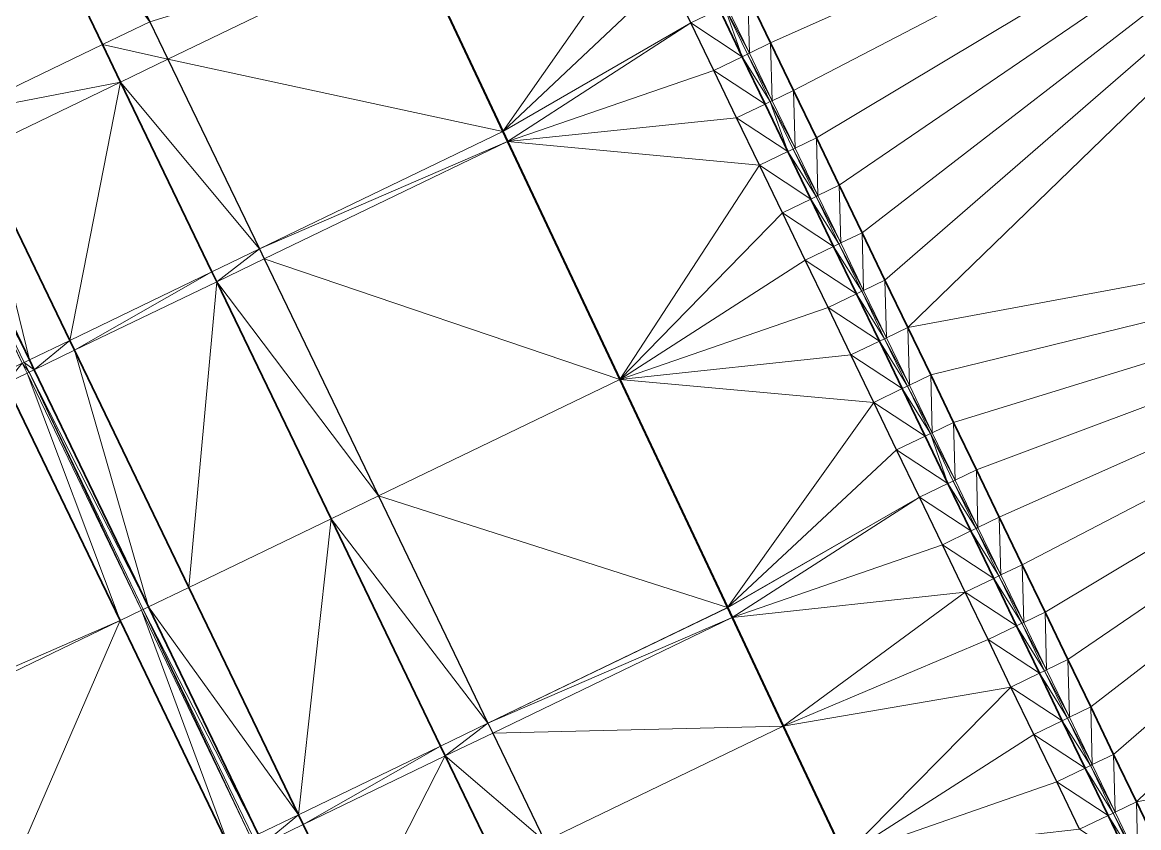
# Model space of a CAD drawing. Header units: metres. Extents: x 246428 to 246884, y 7418966 to 7419490.
# Drawn here: x 246556.07 to 246577.28, y 7419328.41 to 7419343.71 of the extents above; entities that cross this region are included whole.
import ezdxf

# ---------------------------------------------------------------- set-up
doc = ezdxf.new("R2010")
doc.units = ezdxf.units.M
doc.linetypes.add('blank name', pattern=[0])
doc.linetypes.add('HIDDEN', pattern=[9.525, 6.35, -3.175])
doc.layers.add('_12D_UNMAPPED', color=7, linetype='Continuous')
for name, color, linetype, lineweight in [('BATTER', 250, 'HIDDEN', 25), ('DRAINAGE_SWALE', 7, 'CHANNEL_DASHDOT_X4', 40), ('MISC_PATHS', 7, 'Continuous', 35)]:
    doc.layers.add(name, color=color, linetype=linetype, lineweight=lineweight)
for name, color, linetype, lineweight, true_color in [('KERB_BACK', 7, 'Continuous', 35, 0x5fd2ff), ('KERB_LINE', 7, 'Continuous', 18, 0xb9b9b9), ('KERB_LIP', 7, 'Continuous', 35, 0x5fd2ff), ('KERB_TOP', 7, 'Continuous', 18, 0xb9b9b9)]:
    doc.layers.add(name, color=color, linetype=linetype, lineweight=lineweight, true_color=true_color)
doc.styles.get("Standard").update_dxf_attribs({"font": 'romans.shx', "width": 0.65})
doc.linetypes.add('CHANNEL_DASHDOT_X4', pattern='A,6,-1,1,-1,0.004,[">",Standard,S=4,R=0,X=0,Y=-1.7144],0.004,1,-1,6,-1,1,-1', length=20.008)

msp = doc.modelspace()

# ---------------------------------------------------------------- linework, layer by layer
at = {"layer": '_12D_UNMAPPED', "color": 3, "linetype": 'blank name', "lineweight": 0}
for points in [[(246570.287, 7419343.317, 31.878), (246569.853, 7419344.218, 31.864), (246585.415, 7419350.05, 32.631)], [(246570.287, 7419343.317, 31.878), (246585.415, 7419350.05, 32.631), (246570.722, 7419342.417, 31.893)], [(246585.415, 7419350.05, 32.631), (246571.156, 7419341.516, 31.908), (246570.722, 7419342.417, 31.893)], [(246585.415, 7419350.05, 32.631), (246571.59, 7419340.615, 31.923), (246571.156, 7419341.516, 31.908)], [(246585.415, 7419350.05, 32.631), (246572.025, 7419339.714, 31.938), (246571.59, 7419340.615, 31.923)], [(246585.415, 7419350.05, 32.631), (246572.459, 7419338.814, 31.952), (246572.025, 7419339.714, 31.938)], [(246585.415, 7419350.05, 32.631), (246572.894, 7419337.913, 31.967), (246572.459, 7419338.814, 31.952)], [(246585.415, 7419350.05, 32.631), (246589.758, 7419341.042, 32.779), (246572.894, 7419337.913, 31.967)], [(246554.888, 7419341.984, 31.939), (246555.418, 7419347.791, 31.829), (246557.59, 7419343.288, 31.879)], [(246557.59, 7419343.288, 31.879), (246555.418, 7419347.791, 31.829), (246558.49, 7419343.722, 31.869)], [(246567.903, 7419345.498, 31.953), (246565.198, 7419341.637, 31.275), (246563.492, 7419345.255, 31.231)], [(246568.338, 7419344.597, 31.968), (246565.198, 7419341.637, 31.275), (246567.903, 7419345.498, 31.953)], [(246558.834, 7419343.009, 31.877), (246558.49, 7419343.722, 31.869), (246563.492, 7419345.255, 31.231)], [(246558.834, 7419343.009, 31.877), (246558.834, 7419343.009, 31.877), (246563.492, 7419345.255, 31.231)], [(246565.198, 7419341.637, 31.275), (246558.834, 7419343.009, 31.877), (246563.492, 7419345.255, 31.231)], [(246558.834, 7419343.009, 31.877), (246563.492, 7419345.255, 31.231), (246563.492, 7419345.255, 31.231)], [(246568.772, 7419343.697, 31.983), (246565.198, 7419341.637, 31.275), (246568.338, 7419344.597, 31.968)], [(246569.313, 7419343.957, 31.989), (246568.772, 7419343.697, 31.983), (246568.338, 7419344.597, 31.968)], [(246569.853, 7419344.218, 31.864), (246569.882, 7419343.122, 31.853), (246569.448, 7419344.023, 31.839)], [(246569.853, 7419344.218, 31.864), (246570.287, 7419343.317, 31.878), (246569.882, 7419343.122, 31.853)], [(246569.313, 7419343.957, 31.989), (246569.747, 7419343.057, 32.003), (246568.772, 7419343.697, 31.983)], [(246569.412, 7419344.005, 31.989), (246569.747, 7419343.057, 32.003), (246569.313, 7419343.957, 31.989)], [(246569.448, 7419344.023, 31.839), (246569.882, 7419343.122, 31.853), (246569.412, 7419344.005, 31.989)], [(246569.882, 7419343.122, 31.853), (246569.846, 7419343.104, 32.003), (246569.412, 7419344.005, 31.989)], [(246569.412, 7419344.005, 31.989), (246569.846, 7419343.104, 32.003), (246569.747, 7419343.057, 32.003)], [(246557.59, 7419343.288, 31.879), (246558.49, 7419343.722, 31.869), (246558.834, 7419343.009, 31.877)], [(246565.287, 7419341.449, 31.278), (246565.198, 7419341.637, 31.275), (246568.772, 7419343.697, 31.983)], [(246565.198, 7419341.637, 31.275), (246565.198, 7419341.637, 31.275), (246568.772, 7419343.697, 31.983)], [(246569.206, 7419342.796, 31.997), (246565.287, 7419341.449, 31.278), (246568.772, 7419343.697, 31.983)], [(246569.747, 7419343.057, 32.003), (246569.206, 7419342.796, 31.997), (246568.772, 7419343.697, 31.983)], [(246554.888, 7419341.984, 31.939), (246557.59, 7419343.288, 31.879), (246557.934, 7419342.574, 31.887)], [(246557.934, 7419342.574, 31.887), (246557.59, 7419343.288, 31.879), (246558.834, 7419343.009, 31.877)], [(246570.287, 7419343.317, 31.878), (246570.316, 7419342.221, 31.868), (246569.882, 7419343.122, 31.853)], [(246570.287, 7419343.317, 31.878), (246570.722, 7419342.417, 31.893), (246570.316, 7419342.221, 31.868)], [(246569.747, 7419343.057, 32.003), (246570.181, 7419342.156, 32.018), (246569.206, 7419342.796, 31.997)], [(246569.846, 7419343.104, 32.003), (246570.28, 7419342.204, 32.018), (246569.747, 7419343.057, 32.003)], [(246570.28, 7419342.204, 32.018), (246570.181, 7419342.156, 32.018), (246569.747, 7419343.057, 32.003)], [(246569.882, 7419343.122, 31.853), (246570.316, 7419342.221, 31.868), (246569.846, 7419343.104, 32.003)], [(246570.316, 7419342.221, 31.868), (246570.28, 7419342.204, 32.018), (246569.846, 7419343.104, 32.003)], [(246557.934, 7419342.574, 31.887), (246557.934, 7419342.574, 31.887), (246558.834, 7419343.009, 31.877)], [(246560.572, 7419339.406, 31.917), (246557.934, 7419342.574, 31.887), (246558.834, 7419343.009, 31.877)], [(246557.934, 7419342.574, 31.887), (246558.834, 7419343.009, 31.877), (246558.834, 7419343.009, 31.877)], [(246565.198, 7419341.637, 31.275), (246560.572, 7419339.406, 31.917), (246558.834, 7419343.009, 31.877)], [(246569.641, 7419341.895, 32.012), (246565.287, 7419341.449, 31.278), (246569.206, 7419342.796, 31.997)], [(246570.181, 7419342.156, 32.018), (246569.641, 7419341.895, 32.012), (246569.206, 7419342.796, 31.997)], [(246555.231, 7419341.271, 31.947), (246554.888, 7419341.984, 31.939), (246557.934, 7419342.574, 31.887)], [(246555.231, 7419341.271, 31.947), (246557.934, 7419342.574, 31.887), (246557.934, 7419342.574, 31.887)], [(246555.231, 7419341.271, 31.947), (246555.231, 7419341.271, 31.947), (246557.934, 7419342.574, 31.887)], [(246556.969, 7419337.669, 31.987), (246555.231, 7419341.271, 31.947), (246557.934, 7419342.574, 31.887)], [(246559.671, 7419338.972, 31.927), (246556.969, 7419337.669, 31.987), (246557.934, 7419342.574, 31.887)], [(246560.572, 7419339.406, 31.917), (246559.671, 7419338.972, 31.927), (246557.934, 7419342.574, 31.887)], [(246570.722, 7419342.417, 31.893), (246570.751, 7419341.32, 31.883), (246570.316, 7419342.221, 31.868)], [(246570.722, 7419342.417, 31.893), (246571.156, 7419341.516, 31.908), (246570.751, 7419341.32, 31.883)], [(246570.181, 7419342.156, 32.018), (246570.28, 7419342.204, 32.018), (246570.616, 7419341.255, 32.033)], [(246570.316, 7419342.221, 31.868), (246570.751, 7419341.32, 31.883), (246570.28, 7419342.204, 32.018)], [(246570.751, 7419341.32, 31.883), (246570.715, 7419341.303, 32.033), (246570.28, 7419342.204, 32.018)], [(246570.28, 7419342.204, 32.018), (246570.715, 7419341.303, 32.033), (246570.616, 7419341.255, 32.033)], [(246569.641, 7419341.895, 32.012), (246570.181, 7419342.156, 32.018), (246570.616, 7419341.255, 32.033)], [(246569.641, 7419341.895, 32.012), (246570.075, 7419340.995, 32.027), (246565.287, 7419341.449, 31.278)], [(246570.075, 7419340.995, 32.027), (246569.641, 7419341.895, 32.012), (246570.616, 7419341.255, 32.033)], [(246560.572, 7419339.406, 31.917), (246565.198, 7419341.637, 31.275), (246565.287, 7419341.449, 31.278)], [(246560.572, 7419339.406, 31.917), (246560.572, 7419339.406, 31.917), (246565.198, 7419341.637, 31.275)], [(246560.572, 7419339.406, 31.917), (246565.198, 7419341.637, 31.275), (246565.198, 7419341.637, 31.275)], [(246560.662, 7419339.218, 31.919), (246560.572, 7419339.406, 31.917), (246565.287, 7419341.449, 31.278)], [(246560.662, 7419339.218, 31.919), (246565.287, 7419341.449, 31.278), (246567.42, 7419336.926, 31.333)], [(246565.287, 7419341.449, 31.278), (246570.075, 7419340.995, 32.027), (246567.42, 7419336.926, 31.333)], [(246571.156, 7419341.516, 31.908), (246571.185, 7419340.42, 31.898), (246570.751, 7419341.32, 31.883)], [(246571.156, 7419341.516, 31.908), (246571.59, 7419340.615, 31.923), (246571.185, 7419340.42, 31.898)], [(246554.466, 7419340.902, 31.939), (246555.231, 7419341.271, 31.947), (246556.203, 7419337.299, 31.979)], [(246556.203, 7419337.299, 31.979), (246555.231, 7419341.271, 31.947), (246556.969, 7419337.669, 31.987)], [(246571.05, 7419340.354, 32.048), (246570.075, 7419340.995, 32.027), (246570.616, 7419341.255, 32.033)], [(246570.715, 7419341.303, 32.033), (246571.149, 7419340.402, 32.048), (246570.616, 7419341.255, 32.033)], [(246571.149, 7419340.402, 32.048), (246571.05, 7419340.354, 32.048), (246570.616, 7419341.255, 32.033)], [(246570.751, 7419341.32, 31.883), (246571.185, 7419340.42, 31.898), (246570.715, 7419341.303, 32.033)], [(246571.185, 7419340.42, 31.898), (246571.149, 7419340.402, 32.048), (246570.715, 7419341.303, 32.033)], [(246567.42, 7419336.926, 31.333), (246570.075, 7419340.995, 32.027), (246570.51, 7419340.094, 32.042)], [(246570.075, 7419340.995, 32.027), (246571.05, 7419340.354, 32.048), (246570.51, 7419340.094, 32.042)], [(246589.758, 7419341.042, 32.779), (246573.328, 7419337.012, 31.982), (246572.894, 7419337.913, 31.967)], [(246589.758, 7419341.042, 32.779), (246573.762, 7419336.111, 31.997), (246573.328, 7419337.012, 31.982)], [(246589.758, 7419341.042, 32.779), (246574.197, 7419335.211, 32.012), (246573.762, 7419336.111, 31.997)], [(246589.758, 7419341.042, 32.779), (246574.631, 7419334.31, 32.026), (246574.197, 7419335.211, 32.012)], [(246589.758, 7419341.042, 32.779), (246575.065, 7419333.409, 32.041), (246574.631, 7419334.31, 32.026)], [(246589.758, 7419341.042, 32.779), (246575.5, 7419332.508, 32.056), (246575.065, 7419333.409, 32.041)], [(246589.758, 7419341.042, 32.779), (246575.934, 7419331.608, 32.071), (246575.5, 7419332.508, 32.056)], [(246589.758, 7419341.042, 32.779), (246576.369, 7419330.707, 32.085), (246575.934, 7419331.608, 32.071)], [(246589.758, 7419341.042, 32.779), (246576.803, 7419329.806, 32.1), (246576.369, 7419330.707, 32.085)], [(246589.758, 7419341.042, 32.779), (246577.237, 7419328.906, 32.115), (246576.803, 7419329.806, 32.1)], [(246577.237, 7419328.906, 32.115), (246589.758, 7419341.042, 32.779), (246594.102, 7419332.035, 32.926)], [(246554.367, 7419340.854, 31.939), (246554.466, 7419340.902, 31.939), (246556.203, 7419337.299, 31.979)], [(246556.068, 7419337.234, 31.829), (246554.367, 7419340.854, 31.939), (246556.104, 7419337.252, 31.979)], [(246556.104, 7419337.252, 31.979), (246554.367, 7419340.854, 31.939), (246556.203, 7419337.299, 31.979)], [(246571.59, 7419340.615, 31.923), (246571.62, 7419339.519, 31.913), (246571.185, 7419340.42, 31.898)], [(246571.59, 7419340.615, 31.923), (246572.025, 7419339.714, 31.938), (246571.62, 7419339.519, 31.913)], [(246571.05, 7419340.354, 32.048), (246571.484, 7419339.454, 32.063), (246570.51, 7419340.094, 32.042)], [(246571.149, 7419340.402, 32.048), (246571.583, 7419339.501, 32.063), (246571.05, 7419340.354, 32.048)], [(246571.583, 7419339.501, 32.063), (246571.484, 7419339.454, 32.063), (246571.05, 7419340.354, 32.048)], [(246571.185, 7419340.42, 31.898), (246571.62, 7419339.519, 31.913), (246571.149, 7419340.402, 32.048)], [(246571.62, 7419339.519, 31.913), (246571.583, 7419339.501, 32.063), (246571.149, 7419340.402, 32.048)], [(246570.944, 7419339.193, 32.057), (246567.42, 7419336.926, 31.333), (246570.51, 7419340.094, 32.042)], [(246571.484, 7419339.454, 32.063), (246570.944, 7419339.193, 32.057), (246570.51, 7419340.094, 32.042)], [(246572.025, 7419339.714, 31.938), (246572.054, 7419338.618, 31.927), (246571.62, 7419339.519, 31.913)], [(246572.025, 7419339.714, 31.938), (246572.459, 7419338.814, 31.952), (246572.054, 7419338.618, 31.927)], [(246571.484, 7419339.454, 32.063), (246571.919, 7419338.553, 32.077), (246570.944, 7419339.193, 32.057)], [(246571.583, 7419339.501, 32.063), (246572.018, 7419338.601, 32.077), (246571.484, 7419339.454, 32.063)], [(246572.018, 7419338.601, 32.077), (246571.919, 7419338.553, 32.077), (246571.484, 7419339.454, 32.063)], [(246571.62, 7419339.519, 31.913), (246572.054, 7419338.618, 31.927), (246571.583, 7419339.501, 32.063)], [(246572.054, 7419338.618, 31.927), (246572.018, 7419338.601, 32.077), (246571.583, 7419339.501, 32.063)], [(246559.762, 7419338.784, 31.929), (246559.671, 7419338.972, 31.927), (246560.572, 7419339.406, 31.917)], [(246559.671, 7419338.972, 31.927), (246560.572, 7419339.406, 31.917), (246560.572, 7419339.406, 31.917)], [(246559.671, 7419338.972, 31.927), (246559.671, 7419338.972, 31.927), (246560.572, 7419339.406, 31.917)], [(246559.762, 7419338.784, 31.929), (246560.572, 7419339.406, 31.917), (246560.662, 7419339.218, 31.919)], [(246559.762, 7419338.784, 31.929), (246560.662, 7419339.218, 31.919), (246562.834, 7419334.715, 31.969)], [(246562.834, 7419334.715, 31.969), (246560.662, 7419339.218, 31.919), (246567.42, 7419336.926, 31.333)], [(246571.378, 7419338.292, 32.071), (246567.42, 7419336.926, 31.333), (246570.944, 7419339.193, 32.057)], [(246571.919, 7419338.553, 32.077), (246571.378, 7419338.292, 32.071), (246570.944, 7419339.193, 32.057)], [(246556.969, 7419337.668, 31.987), (246559.671, 7419338.972, 31.927), (246559.671, 7419338.972, 31.927)], [(246557.059, 7419337.481, 31.989), (246556.969, 7419337.668, 31.987), (246559.671, 7419338.972, 31.927)], [(246556.969, 7419337.668, 31.987), (246556.969, 7419337.669, 31.987), (246559.671, 7419338.972, 31.927)], [(246557.059, 7419337.481, 31.989), (246559.671, 7419338.972, 31.927), (246559.762, 7419338.784, 31.929)], [(246572.459, 7419338.814, 31.952), (246572.488, 7419337.717, 31.942), (246572.054, 7419338.618, 31.927)], [(246572.459, 7419338.814, 31.952), (246572.894, 7419337.913, 31.967), (246572.488, 7419337.717, 31.942)], [(246559.231, 7419332.977, 32.039), (246557.059, 7419337.481, 31.989), (246559.762, 7419338.784, 31.929)], [(246559.231, 7419332.977, 32.039), (246559.762, 7419338.784, 31.929), (246561.934, 7419334.28, 31.979)], [(246561.934, 7419334.28, 31.979), (246559.762, 7419338.784, 31.929), (246562.834, 7419334.715, 31.969)], [(246572.018, 7419338.601, 32.077), (246572.452, 7419337.7, 32.092), (246571.919, 7419338.553, 32.077)], [(246572.054, 7419338.618, 31.927), (246572.488, 7419337.717, 31.942), (246572.018, 7419338.601, 32.077)], [(246572.488, 7419337.717, 31.942), (246572.452, 7419337.7, 32.092), (246572.018, 7419338.601, 32.077)], [(246571.919, 7419338.553, 32.077), (246572.353, 7419337.652, 32.092), (246571.378, 7419338.292, 32.071)], [(246572.452, 7419337.7, 32.092), (246572.353, 7419337.652, 32.092), (246571.919, 7419338.553, 32.077)], [(246571.813, 7419337.392, 32.086), (246567.42, 7419336.926, 31.333), (246571.378, 7419338.292, 32.071)], [(246572.353, 7419337.652, 32.092), (246571.813, 7419337.392, 32.086), (246571.378, 7419338.292, 32.071)], [(246572.894, 7419337.913, 31.967), (246572.923, 7419336.817, 31.957), (246572.488, 7419337.717, 31.942)], [(246572.894, 7419337.913, 31.967), (246573.328, 7419337.012, 31.982), (246572.923, 7419336.817, 31.957)], [(246556.203, 7419337.299, 31.979), (246556.969, 7419337.669, 31.987), (246556.969, 7419337.668, 31.987)], [(246556.203, 7419337.299, 31.979), (246556.203, 7419337.299, 31.979), (246556.969, 7419337.669, 31.987)], [(246556.294, 7419337.112, 31.981), (246556.203, 7419337.299, 31.979), (246556.969, 7419337.668, 31.987)], [(246556.294, 7419337.112, 31.981), (246556.969, 7419337.668, 31.987), (246557.059, 7419337.481, 31.989)], [(246572.353, 7419337.652, 32.092), (246572.788, 7419336.752, 32.107), (246571.813, 7419337.392, 32.086)], [(246572.452, 7419337.7, 32.092), (246572.887, 7419336.799, 32.107), (246572.353, 7419337.652, 32.092)], [(246572.887, 7419336.799, 32.107), (246572.788, 7419336.752, 32.107), (246572.353, 7419337.652, 32.092)], [(246572.488, 7419337.717, 31.942), (246572.923, 7419336.817, 31.957), (246572.452, 7419337.7, 32.092)], [(246572.923, 7419336.817, 31.957), (246572.887, 7419336.799, 32.107), (246572.452, 7419337.7, 32.092)], [(246558.466, 7419332.608, 32.031), (246556.294, 7419337.112, 31.981), (246557.059, 7419337.481, 31.989)], [(246558.466, 7419332.608, 32.031), (246557.059, 7419337.481, 31.989), (246559.231, 7419332.977, 32.039)], [(246572.247, 7419336.491, 32.101), (246567.42, 7419336.926, 31.333), (246571.813, 7419337.392, 32.086)], [(246572.788, 7419336.752, 32.107), (246572.247, 7419336.491, 32.101), (246571.813, 7419337.392, 32.086)], [(246555.663, 7419337.039, 31.854), (246556.068, 7419337.234, 31.829), (246556.068, 7419337.234, 31.829)], [(246555.753, 7419336.851, 31.856), (246555.663, 7419337.039, 31.854), (246556.068, 7419337.234, 31.829)], [(246555.753, 7419336.851, 31.856), (246556.068, 7419337.234, 31.829), (246556.159, 7419337.046, 31.831)], [(246556.068, 7419337.234, 31.829), (246556.068, 7419337.234, 31.829), (246556.104, 7419337.252, 31.979)], [(246556.068, 7419337.234, 31.829), (246556.104, 7419337.252, 31.979), (246556.104, 7419337.251, 31.979)], [(246556.068, 7419337.234, 31.829), (246556.104, 7419337.251, 31.979), (246556.195, 7419337.064, 31.981)], [(246556.159, 7419337.046, 31.831), (246556.068, 7419337.234, 31.829), (246556.195, 7419337.064, 31.981)], [(246556.104, 7419337.251, 31.979), (246556.104, 7419337.252, 31.979), (246556.203, 7419337.299, 31.979)], [(246556.104, 7419337.251, 31.979), (246556.203, 7419337.299, 31.979), (246556.294, 7419337.112, 31.981)], [(246556.104, 7419337.251, 31.979), (246556.203, 7419337.299, 31.979), (246556.203, 7419337.299, 31.979)], [(246556.195, 7419337.064, 31.981), (246556.104, 7419337.251, 31.979), (246556.294, 7419337.112, 31.981)], [(246556.195, 7419337.064, 31.981), (246556.294, 7419337.112, 31.981), (246558.466, 7419332.608, 32.031)], [(246557.925, 7419332.347, 31.906), (246555.753, 7419336.851, 31.856), (246556.159, 7419337.046, 31.831)], [(246558.331, 7419332.543, 31.881), (246556.159, 7419337.046, 31.831), (246556.195, 7419337.064, 31.981)], [(246557.925, 7419332.347, 31.906), (246556.159, 7419337.046, 31.831), (246558.331, 7419332.543, 31.881)], [(246558.331, 7419332.543, 31.881), (246556.195, 7419337.064, 31.981), (246558.367, 7419332.56, 32.031)], [(246558.367, 7419332.56, 32.031), (246556.195, 7419337.064, 31.981), (246558.466, 7419332.608, 32.031)], [(246562.834, 7419334.715, 31.969), (246567.42, 7419336.926, 31.333), (246569.465, 7419332.593, 31.386)], [(246569.465, 7419332.593, 31.386), (246567.42, 7419336.926, 31.333), (246572.247, 7419336.491, 32.101)], [(246573.328, 7419337.012, 31.982), (246573.357, 7419335.916, 31.972), (246572.923, 7419336.817, 31.957)], [(246573.328, 7419337.012, 31.982), (246573.762, 7419336.111, 31.997), (246573.357, 7419335.916, 31.972)], [(246552.836, 7419330.124, 32.07), (246555.753, 7419336.851, 31.856), (246557.925, 7419332.347, 31.906)], [(246572.788, 7419336.752, 32.107), (246573.222, 7419335.851, 32.122), (246572.247, 7419336.491, 32.101)], [(246572.887, 7419336.799, 32.107), (246573.321, 7419335.899, 32.122), (246572.788, 7419336.752, 32.107)], [(246573.321, 7419335.899, 32.122), (246573.222, 7419335.851, 32.122), (246572.788, 7419336.752, 32.107)], [(246572.923, 7419336.817, 31.957), (246573.357, 7419335.916, 31.972), (246572.887, 7419336.799, 32.107)], [(246573.357, 7419335.916, 31.972), (246573.321, 7419335.899, 32.122), (246572.887, 7419336.799, 32.107)], [(246572.681, 7419335.59, 32.116), (246569.465, 7419332.593, 31.386), (246572.247, 7419336.491, 32.101)], [(246573.222, 7419335.851, 32.122), (246572.681, 7419335.59, 32.116), (246572.247, 7419336.491, 32.101)], [(246573.762, 7419336.111, 31.997), (246573.791, 7419335.015, 31.987), (246573.357, 7419335.916, 31.972)], [(246573.762, 7419336.111, 31.997), (246574.197, 7419335.211, 32.012), (246573.791, 7419335.015, 31.987)], [(246573.222, 7419335.851, 32.122), (246573.656, 7419334.95, 32.137), (246572.681, 7419335.59, 32.116)], [(246573.321, 7419335.899, 32.122), (246573.656, 7419334.95, 32.137), (246573.222, 7419335.851, 32.122)], [(246573.357, 7419335.916, 31.972), (246573.791, 7419335.015, 31.987), (246573.321, 7419335.899, 32.122)], [(246573.791, 7419335.015, 31.987), (246573.755, 7419334.998, 32.137), (246573.321, 7419335.899, 32.122)], [(246573.321, 7419335.899, 32.122), (246573.755, 7419334.998, 32.137), (246573.656, 7419334.95, 32.137)], [(246573.116, 7419334.689, 32.131), (246569.465, 7419332.593, 31.386), (246572.681, 7419335.59, 32.116)], [(246573.656, 7419334.95, 32.137), (246573.116, 7419334.689, 32.131), (246572.681, 7419335.59, 32.116)], [(246574.197, 7419335.211, 32.012), (246574.226, 7419334.114, 32.001), (246573.791, 7419335.015, 31.987)], [(246574.197, 7419335.211, 32.012), (246574.631, 7419334.31, 32.026), (246574.226, 7419334.114, 32.001)], [(246573.755, 7419334.998, 32.137), (246574.19, 7419334.097, 32.151), (246573.656, 7419334.95, 32.137)], [(246573.791, 7419335.015, 31.987), (246574.226, 7419334.114, 32.001), (246573.755, 7419334.998, 32.137)], [(246574.226, 7419334.114, 32.001), (246574.19, 7419334.097, 32.151), (246573.755, 7419334.998, 32.137)], [(246573.656, 7419334.95, 32.137), (246574.091, 7419334.049, 32.151), (246573.116, 7419334.689, 32.131)], [(246574.19, 7419334.097, 32.151), (246574.091, 7419334.049, 32.151), (246573.656, 7419334.95, 32.137)], [(246561.934, 7419334.28, 31.979), (246562.834, 7419334.715, 31.969), (246564.916, 7419330.399, 32.017)], [(246564.916, 7419330.399, 32.017), (246562.834, 7419334.715, 31.969), (246569.465, 7419332.593, 31.386)], [(246569.554, 7419332.404, 31.388), (246569.465, 7419332.592, 31.386), (246573.116, 7419334.689, 32.131)], [(246569.465, 7419332.592, 31.386), (246569.465, 7419332.593, 31.386), (246573.116, 7419334.689, 32.131)], [(246573.55, 7419333.789, 32.145), (246569.554, 7419332.404, 31.388), (246573.116, 7419334.689, 32.131)], [(246574.091, 7419334.049, 32.151), (246573.55, 7419333.789, 32.145), (246573.116, 7419334.689, 32.131)], [(246561.313, 7419328.661, 32.087), (246559.231, 7419332.977, 32.039), (246561.934, 7419334.28, 31.979)], [(246561.313, 7419328.661, 32.087), (246561.934, 7419334.28, 31.979), (246564.015, 7419329.964, 32.027)], [(246564.015, 7419329.964, 32.027), (246561.934, 7419334.28, 31.979), (246564.916, 7419330.399, 32.017)], [(246574.631, 7419334.31, 32.026), (246574.66, 7419333.214, 32.016), (246574.226, 7419334.114, 32.001)], [(246574.631, 7419334.31, 32.026), (246575.065, 7419333.409, 32.041), (246574.66, 7419333.214, 32.016)], [(246574.091, 7419334.049, 32.151), (246574.525, 7419333.149, 32.166), (246573.55, 7419333.789, 32.145)], [(246574.19, 7419334.097, 32.151), (246574.624, 7419333.196, 32.166), (246574.091, 7419334.049, 32.151)], [(246574.624, 7419333.196, 32.166), (246574.525, 7419333.149, 32.166), (246574.091, 7419334.049, 32.151)], [(246574.226, 7419334.114, 32.001), (246574.66, 7419333.214, 32.016), (246574.19, 7419334.097, 32.151)], [(246574.66, 7419333.214, 32.016), (246574.624, 7419333.196, 32.166), (246574.19, 7419334.097, 32.151)], [(246573.985, 7419332.888, 32.16), (246569.554, 7419332.404, 31.388), (246573.55, 7419333.789, 32.145)], [(246574.525, 7419333.149, 32.166), (246573.985, 7419332.888, 32.16), (246573.55, 7419333.789, 32.145)], [(246575.065, 7419333.409, 32.041), (246575.095, 7419332.313, 32.031), (246574.66, 7419333.214, 32.016)], [(246575.065, 7419333.409, 32.041), (246575.5, 7419332.508, 32.056), (246575.095, 7419332.313, 32.031)], [(246574.525, 7419333.149, 32.166), (246574.959, 7419332.248, 32.181), (246573.985, 7419332.888, 32.16)], [(246574.624, 7419333.196, 32.166), (246575.058, 7419332.296, 32.181), (246574.525, 7419333.149, 32.166)], [(246575.058, 7419332.296, 32.181), (246574.959, 7419332.248, 32.181), (246574.525, 7419333.149, 32.166)], [(246574.66, 7419333.214, 32.016), (246575.095, 7419332.313, 32.031), (246574.624, 7419333.196, 32.166)], [(246575.095, 7419332.313, 32.031), (246575.058, 7419332.296, 32.181), (246574.624, 7419333.196, 32.166)], [(246558.466, 7419332.608, 32.031), (246559.231, 7419332.977, 32.039), (246561.313, 7419328.661, 32.087)], [(246569.554, 7419332.404, 31.388), (246573.985, 7419332.888, 32.16), (246570.526, 7419330.343, 31.414)], [(246573.985, 7419332.888, 32.16), (246574.419, 7419331.987, 32.175), (246570.526, 7419330.343, 31.414)], [(246574.959, 7419332.248, 32.181), (246574.419, 7419331.987, 32.175), (246573.985, 7419332.888, 32.16)], [(246560.007, 7419328.031, 31.954), (246557.925, 7419332.347, 31.906), (246558.331, 7419332.543, 31.881)], [(246560.412, 7419328.227, 31.929), (246558.331, 7419332.543, 31.881), (246558.367, 7419332.56, 32.031)], [(246560.007, 7419328.031, 31.954), (246558.331, 7419332.543, 31.881), (246560.412, 7419328.227, 31.929)], [(246558.367, 7419332.56, 32.031), (246558.466, 7419332.608, 32.031), (246560.547, 7419328.292, 32.079)], [(246560.412, 7419328.227, 31.929), (246558.367, 7419332.56, 32.031), (246560.448, 7419328.244, 32.079)], [(246560.448, 7419328.244, 32.079), (246558.367, 7419332.56, 32.031), (246560.547, 7419328.292, 32.079)], [(246560.547, 7419328.292, 32.079), (246558.466, 7419332.608, 32.031), (246561.313, 7419328.661, 32.087)], [(246564.916, 7419330.399, 32.017), (246569.465, 7419332.593, 31.386), (246569.465, 7419332.592, 31.386)], [(246564.916, 7419330.399, 32.017), (246569.465, 7419332.592, 31.386), (246569.554, 7419332.404, 31.388)], [(246564.916, 7419330.399, 32.017), (246564.916, 7419330.399, 32.017), (246569.465, 7419332.592, 31.386)], [(246575.5, 7419332.508, 32.056), (246575.529, 7419331.412, 32.046), (246575.095, 7419332.313, 32.031)], [(246575.5, 7419332.508, 32.056), (246575.934, 7419331.608, 32.071), (246575.529, 7419331.412, 32.046)], [(246552.926, 7419329.937, 32.072), (246552.836, 7419330.124, 32.07), (246557.925, 7419332.347, 31.906)], [(246555.008, 7419325.621, 32.12), (246552.926, 7419329.937, 32.072), (246557.925, 7419332.347, 31.906)], [(246555.008, 7419325.621, 32.12), (246557.925, 7419332.347, 31.906), (246560.007, 7419328.031, 31.954)], [(246565.006, 7419330.211, 32.019), (246564.916, 7419330.399, 32.017), (246569.554, 7419332.404, 31.388)], [(246565.006, 7419330.211, 32.019), (246569.554, 7419332.404, 31.388), (246570.526, 7419330.343, 31.414)], [(246574.959, 7419332.248, 32.181), (246575.394, 7419331.347, 32.196), (246574.419, 7419331.987, 32.175)], [(246575.058, 7419332.296, 32.181), (246575.493, 7419331.395, 32.196), (246574.959, 7419332.248, 32.181)], [(246575.493, 7419331.395, 32.196), (246575.394, 7419331.347, 32.196), (246574.959, 7419332.248, 32.181)], [(246575.095, 7419332.313, 32.031), (246575.529, 7419331.412, 32.046), (246575.058, 7419332.296, 32.181)], [(246575.529, 7419331.412, 32.046), (246575.493, 7419331.395, 32.196), (246575.058, 7419332.296, 32.181)], [(246577.672, 7419328.005, 32.13), (246577.237, 7419328.906, 32.115), (246594.102, 7419332.035, 32.926)], [(246574.419, 7419331.987, 32.175), (246574.853, 7419331.086, 32.19), (246570.526, 7419330.343, 31.414)], [(246570.526, 7419330.343, 31.414), (246574.419, 7419331.987, 32.175), (246570.526, 7419330.343, 31.414)], [(246575.394, 7419331.347, 32.196), (246574.853, 7419331.086, 32.19), (246574.419, 7419331.987, 32.175)], [(246575.934, 7419331.608, 32.071), (246575.963, 7419330.512, 32.06), (246575.529, 7419331.412, 32.046)], [(246575.934, 7419331.608, 32.071), (246576.369, 7419330.707, 32.085), (246575.963, 7419330.512, 32.06)], [(246575.493, 7419331.395, 32.196), (246575.927, 7419330.494, 32.21), (246575.394, 7419331.347, 32.196)], [(246575.529, 7419331.412, 32.046), (246575.963, 7419330.512, 32.06), (246575.493, 7419331.395, 32.196)], [(246575.963, 7419330.512, 32.06), (246575.927, 7419330.494, 32.21), (246575.493, 7419331.395, 32.196)], [(246575.394, 7419331.347, 32.196), (246575.828, 7419330.446, 32.21), (246574.853, 7419331.086, 32.19)], [(246575.927, 7419330.494, 32.21), (246575.828, 7419330.446, 32.21), (246575.394, 7419331.347, 32.196)], [(246570.526, 7419330.343, 31.414), (246574.853, 7419331.086, 32.19), (246571.687, 7419327.882, 31.444)], [(246574.853, 7419331.086, 32.19), (246575.288, 7419330.186, 32.204), (246571.687, 7419327.882, 31.444)], [(246575.828, 7419330.446, 32.21), (246575.288, 7419330.186, 32.204), (246574.853, 7419331.086, 32.19)], [(246576.369, 7419330.707, 32.085), (246576.398, 7419329.611, 32.075), (246575.963, 7419330.512, 32.06)], [(246576.369, 7419330.707, 32.085), (246576.803, 7419329.806, 32.1), (246576.398, 7419329.611, 32.075)], [(246564.015, 7419329.964, 32.027), (246564.916, 7419330.399, 32.017), (246564.916, 7419330.399, 32.017)], [(246564.015, 7419329.964, 32.027), (246564.015, 7419329.964, 32.027), (246564.916, 7419330.399, 32.017)], [(246564.105, 7419329.777, 32.029), (246564.015, 7419329.964, 32.027), (246564.916, 7419330.399, 32.017)], [(246564.105, 7419329.777, 32.029), (246564.916, 7419330.399, 32.017), (246565.006, 7419330.211, 32.019)], [(246565.996, 7419328.159, 32.042), (246565.006, 7419330.211, 32.019), (246570.526, 7419330.343, 31.414)], [(246565.996, 7419328.159, 32.042), (246565.996, 7419328.159, 32.042), (246570.526, 7419330.343, 31.414)], [(246565.996, 7419328.159, 32.042), (246570.526, 7419330.343, 31.414), (246571.687, 7419327.882, 31.444)], [(246565.996, 7419328.159, 32.042), (246570.526, 7419330.343, 31.414), (246570.526, 7419330.343, 31.414)], [(246575.828, 7419330.446, 32.21), (246576.263, 7419329.546, 32.225), (246575.288, 7419330.186, 32.204)], [(246575.927, 7419330.494, 32.21), (246576.362, 7419329.593, 32.225), (246575.828, 7419330.446, 32.21)], [(246576.362, 7419329.593, 32.225), (246576.263, 7419329.546, 32.225), (246575.828, 7419330.446, 32.21)], [(246575.963, 7419330.512, 32.06), (246576.398, 7419329.611, 32.075), (246575.927, 7419330.494, 32.21)], [(246576.398, 7419329.611, 32.075), (246576.362, 7419329.593, 32.225), (246575.927, 7419330.494, 32.21)], [(246564.105, 7419329.777, 32.029), (246565.006, 7419330.211, 32.019), (246565.996, 7419328.159, 32.042)], [(246575.288, 7419330.186, 32.204), (246575.722, 7419329.285, 32.219), (246571.687, 7419327.882, 31.444)], [(246576.263, 7419329.546, 32.225), (246575.722, 7419329.285, 32.219), (246575.288, 7419330.186, 32.204)], [(246561.403, 7419328.474, 32.089), (246561.313, 7419328.661, 32.087), (246564.015, 7419329.964, 32.027)], [(246561.313, 7419328.661, 32.087), (246564.015, 7419329.964, 32.027), (246564.015, 7419329.964, 32.027)], [(246561.313, 7419328.661, 32.087), (246561.313, 7419328.661, 32.087), (246564.015, 7419329.964, 32.027)], [(246561.403, 7419328.474, 32.089), (246564.015, 7419329.964, 32.027), (246564.105, 7419329.777, 32.029)], [(246562.393, 7419326.421, 32.112), (246561.403, 7419328.474, 32.089), (246564.105, 7419329.777, 32.029)], [(246562.393, 7419326.421, 32.112), (246564.105, 7419329.777, 32.029), (246565.095, 7419327.724, 32.052)], [(246565.095, 7419327.724, 32.052), (246564.105, 7419329.777, 32.029), (246565.996, 7419328.159, 32.042)], [(246576.803, 7419329.806, 32.1), (246576.832, 7419328.71, 32.09), (246576.398, 7419329.611, 32.075)], [(246576.803, 7419329.806, 32.1), (246577.237, 7419328.906, 32.115), (246576.832, 7419328.71, 32.09)], [(246576.263, 7419329.546, 32.225), (246576.697, 7419328.645, 32.24), (246575.722, 7419329.285, 32.219)], [(246576.362, 7419329.593, 32.225), (246576.796, 7419328.693, 32.24), (246576.263, 7419329.546, 32.225)], [(246576.796, 7419328.693, 32.24), (246576.697, 7419328.645, 32.24), (246576.263, 7419329.546, 32.225)], [(246576.398, 7419329.611, 32.075), (246576.832, 7419328.71, 32.09), (246576.362, 7419329.593, 32.225)], [(246576.832, 7419328.71, 32.09), (246576.796, 7419328.693, 32.24), (246576.362, 7419329.593, 32.225)], [(246575.722, 7419329.285, 32.219), (246576.156, 7419328.384, 32.234), (246571.687, 7419327.882, 31.444)], [(246576.697, 7419328.645, 32.24), (246576.156, 7419328.384, 32.234), (246575.722, 7419329.285, 32.219)], [(246577.237, 7419328.906, 32.115), (246577.266, 7419327.809, 32.105), (246576.832, 7419328.71, 32.09)], [(246577.237, 7419328.906, 32.115), (246577.672, 7419328.005, 32.13), (246577.266, 7419327.809, 32.105)], [(246560.547, 7419328.292, 32.079), (246561.313, 7419328.661, 32.087), (246561.313, 7419328.661, 32.087)], [(246560.547, 7419328.292, 32.079), (246560.547, 7419328.292, 32.079), (246561.313, 7419328.661, 32.087)], [(246560.638, 7419328.104, 32.081), (246560.547, 7419328.292, 32.079), (246561.313, 7419328.661, 32.087)], [(246560.638, 7419328.104, 32.081), (246561.313, 7419328.661, 32.087), (246561.403, 7419328.474, 32.089)], [(246576.697, 7419328.645, 32.24), (246577.131, 7419327.744, 32.255), (246576.156, 7419328.384, 32.234)], [(246576.796, 7419328.693, 32.24), (246577.23, 7419327.792, 32.255), (246576.697, 7419328.645, 32.24)], [(246577.23, 7419327.792, 32.255), (246577.131, 7419327.744, 32.255), (246576.697, 7419328.645, 32.24)], [(246576.832, 7419328.71, 32.09), (246577.266, 7419327.809, 32.105), (246576.796, 7419328.693, 32.24)], [(246577.266, 7419327.809, 32.105), (246577.23, 7419327.792, 32.255), (246576.796, 7419328.693, 32.24)], [(246560.638, 7419328.104, 32.081), (246561.403, 7419328.474, 32.089), (246562.393, 7419326.421, 32.112)]]:
    msp.add_3dface(points, dxfattribs=at)
at = {"layer": 'BATTER'}
for points in [[(246551.884, 7419357.421, 31.717), (246551.884, 7419357.421, 31.717), (246551.884, 7419357.421, 31.717), (246551.906, 7419357.376, 31.718), (246551.906, 7419357.376, 31.718), (246551.975, 7419357.233, 31.719), (246554.147, 7419352.729, 31.769), (246556.228, 7419348.413, 31.817), (246556.228, 7419348.413, 31.817), (246556.319, 7419348.226, 31.819), (246558.49, 7419343.722, 31.869), (246558.834, 7419343.009, 31.877), (246558.834, 7419343.009, 31.877), (246560.572, 7419339.406, 31.917), (246560.572, 7419339.406, 31.917), (246560.662, 7419339.218, 31.919), (246562.834, 7419334.715, 31.969), (246564.916, 7419330.399, 32.017), (246564.916, 7419330.399, 32.017), (246565.006, 7419330.211, 32.019), (246565.996, 7419328.159, 32.042)], [(246576.156, 7419328.384, 32.234), (246575.722, 7419329.285, 32.219), (246575.288, 7419330.186, 32.204), (246574.853, 7419331.086, 32.19), (246574.419, 7419331.987, 32.175), (246573.985, 7419332.888, 32.16), (246573.55, 7419333.789, 32.145), (246573.116, 7419334.689, 32.131), (246572.681, 7419335.59, 32.116), (246572.247, 7419336.491, 32.101), (246571.813, 7419337.392, 32.086), (246571.378, 7419338.292, 32.071), (246570.944, 7419339.193, 32.057), (246570.51, 7419340.094, 32.042), (246570.075, 7419340.995, 32.027), (246569.641, 7419341.895, 32.012), (246569.206, 7419342.796, 31.997), (246568.772, 7419343.697, 31.983), (246568.338, 7419344.597, 31.968)]]:
    msp.add_polyline3d(points, dxfattribs=at)
at = {"layer": 'DRAINAGE_SWALE'}
msp.add_polyline3d([(246556.665, 7419359.726, 31.054), (246556.665, 7419359.726, 31.054), (246556.665, 7419359.726, 31.054), (246556.686, 7419359.681, 31.054), (246556.687, 7419359.681, 31.054), (246556.754, 7419359.538, 31.056), (246558.887, 7419355.015, 31.112), (246560.932, 7419350.682, 31.165), (246560.932, 7419350.682, 31.165), (246561.021, 7419350.493, 31.167), (246563.154, 7419345.971, 31.222), (246563.492, 7419345.255, 31.231), (246563.492, 7419345.255, 31.231), (246565.198, 7419341.637, 31.275), (246565.198, 7419341.637, 31.275), (246565.287, 7419341.449, 31.278), (246567.42, 7419336.926, 31.333), (246569.465, 7419332.593, 31.386), (246569.465, 7419332.592, 31.386), (246569.554, 7419332.404, 31.388), (246570.526, 7419330.343, 31.414), (246570.526, 7419330.343, 31.414), (246571.687, 7419327.882, 31.444)], dxfattribs=at)
at = {"layer": 'KERB_BACK'}
for points in [[(246547.516, 7419355.314, 31.779), (246547.516, 7419355.314, 31.779), (246547.516, 7419355.314, 31.779), (246547.537, 7419355.269, 31.779), (246547.538, 7419355.269, 31.779), (246547.606, 7419355.126, 31.781), (246549.778, 7419350.623, 31.831), (246551.86, 7419346.307, 31.879), (246551.86, 7419346.307, 31.879), (246551.95, 7419346.119, 31.881), (246554.122, 7419341.615, 31.931), (246554.466, 7419340.902, 31.939), (246554.466, 7419340.902, 31.939), (246556.203, 7419337.299, 31.979), (246556.203, 7419337.299, 31.979), (246556.294, 7419337.112, 31.981), (246558.466, 7419332.608, 32.031), (246560.547, 7419328.292, 32.079)], [(246577.131, 7419327.744, 32.255), (246576.697, 7419328.645, 32.24), (246576.263, 7419329.546, 32.225), (246575.828, 7419330.446, 32.21), (246575.394, 7419331.347, 32.196), (246574.959, 7419332.248, 32.181), (246574.525, 7419333.149, 32.166), (246574.091, 7419334.049, 32.151), (246573.656, 7419334.95, 32.137), (246573.222, 7419335.851, 32.122), (246572.788, 7419336.752, 32.107), (246572.353, 7419337.652, 32.092), (246571.919, 7419338.553, 32.077), (246571.484, 7419339.454, 32.063), (246571.05, 7419340.354, 32.048), (246570.616, 7419341.255, 32.033), (246570.181, 7419342.156, 32.018), (246569.747, 7419343.057, 32.003), (246569.313, 7419343.957, 31.989)]]:
    msp.add_polyline3d(points, dxfattribs=at)
at = {"layer": 'KERB_LINE'}
for points in [[(246547.381, 7419355.249, 31.629), (246547.381, 7419355.249, 31.629), (246547.381, 7419355.249, 31.629), (246547.402, 7419355.204, 31.629), (246547.402, 7419355.204, 31.629), (246547.471, 7419355.061, 31.631), (246549.643, 7419350.557, 31.681), (246551.724, 7419346.242, 31.729), (246551.724, 7419346.241, 31.729), (246551.815, 7419346.054, 31.731), (246553.987, 7419341.55, 31.781), (246554.331, 7419340.837, 31.789), (246554.331, 7419340.837, 31.789), (246556.068, 7419337.234, 31.829), (246556.068, 7419337.234, 31.829), (246556.159, 7419337.046, 31.831), (246558.331, 7419332.543, 31.881), (246560.412, 7419328.227, 31.929)], [(246577.266, 7419327.809, 32.105), (246576.832, 7419328.71, 32.09), (246576.398, 7419329.611, 32.075), (246575.963, 7419330.512, 32.06), (246575.529, 7419331.412, 32.046), (246575.095, 7419332.313, 32.031), (246574.66, 7419333.214, 32.016), (246574.226, 7419334.114, 32.001), (246573.791, 7419335.015, 31.987), (246573.357, 7419335.916, 31.972), (246572.923, 7419336.817, 31.957), (246572.488, 7419337.717, 31.942), (246572.054, 7419338.618, 31.927), (246571.62, 7419339.519, 31.913), (246571.185, 7419340.42, 31.898), (246570.751, 7419341.32, 31.883), (246570.316, 7419342.221, 31.868), (246569.882, 7419343.122, 31.853), (246569.448, 7419344.023, 31.839)]]:
    msp.add_polyline3d(points, dxfattribs=at)
at = {"layer": 'KERB_LIP'}
for points in [[(246546.975, 7419355.053, 31.654), (246546.975, 7419355.053, 31.654), (246546.975, 7419355.053, 31.654), (246546.997, 7419355.008, 31.654), (246546.997, 7419355.008, 31.654), (246547.066, 7419354.866, 31.656), (246549.238, 7419350.362, 31.706), (246551.319, 7419346.046, 31.754), (246551.319, 7419346.046, 31.754), (246551.41, 7419345.858, 31.756), (246553.581, 7419341.355, 31.806), (246553.925, 7419340.642, 31.814), (246553.925, 7419340.641, 31.814), (246555.663, 7419337.039, 31.854), (246555.663, 7419337.039, 31.854), (246555.753, 7419336.851, 31.856), (246557.925, 7419332.347, 31.906), (246560.007, 7419328.031, 31.954)], [(246577.672, 7419328.005, 32.13), (246577.237, 7419328.906, 32.115), (246576.803, 7419329.806, 32.1), (246576.369, 7419330.707, 32.085), (246575.934, 7419331.608, 32.071), (246575.5, 7419332.508, 32.056), (246575.065, 7419333.409, 32.041), (246574.631, 7419334.31, 32.026), (246574.197, 7419335.211, 32.012), (246573.762, 7419336.111, 31.997), (246573.328, 7419337.012, 31.982), (246572.894, 7419337.913, 31.967), (246572.459, 7419338.814, 31.952), (246572.025, 7419339.714, 31.938), (246571.59, 7419340.615, 31.923), (246571.156, 7419341.516, 31.908), (246570.722, 7419342.417, 31.893), (246570.287, 7419343.317, 31.878), (246569.853, 7419344.218, 31.864)]]:
    msp.add_polyline3d(points, dxfattribs=at)
at = {"layer": 'KERB_TOP'}
for points in [[(246547.417, 7419355.266, 31.779), (246547.417, 7419355.266, 31.779), (246547.417, 7419355.266, 31.779), (246547.438, 7419355.221, 31.779), (246547.438, 7419355.221, 31.779), (246547.507, 7419355.078, 31.781), (246549.679, 7419350.575, 31.831), (246551.76, 7419346.259, 31.879), (246551.76, 7419346.259, 31.879), (246551.851, 7419346.071, 31.881), (246554.023, 7419341.567, 31.931), (246554.367, 7419340.854, 31.939), (246554.367, 7419340.854, 31.939), (246556.104, 7419337.252, 31.979), (246556.104, 7419337.251, 31.979), (246556.195, 7419337.064, 31.981), (246558.367, 7419332.56, 32.031), (246560.448, 7419328.244, 32.079)], [(246577.23, 7419327.792, 32.255), (246576.796, 7419328.693, 32.24), (246576.362, 7419329.593, 32.225), (246575.927, 7419330.494, 32.21), (246575.493, 7419331.395, 32.196), (246575.058, 7419332.296, 32.181), (246574.624, 7419333.196, 32.166), (246574.19, 7419334.097, 32.151), (246573.755, 7419334.998, 32.137), (246573.321, 7419335.899, 32.122), (246572.887, 7419336.799, 32.107), (246572.452, 7419337.7, 32.092), (246572.018, 7419338.601, 32.077), (246571.583, 7419339.501, 32.063), (246571.149, 7419340.402, 32.048), (246570.715, 7419341.303, 32.033), (246570.28, 7419342.204, 32.018), (246569.846, 7419343.104, 32.003), (246569.412, 7419344.005, 31.989)]]:
    msp.add_polyline3d(points, dxfattribs=at)
at = {"layer": 'MISC_PATHS'}
for points in [[(246550.984, 7419356.986, 31.727), (246550.984, 7419356.986, 31.727), (246550.984, 7419356.986, 31.727), (246551.005, 7419356.941, 31.728), (246551.005, 7419356.941, 31.728), (246551.074, 7419356.799, 31.729), (246553.246, 7419352.295, 31.779), (246555.327, 7419347.979, 31.827), (246555.327, 7419347.979, 31.827), (246555.418, 7419347.791, 31.829), (246557.59, 7419343.288, 31.879), (246557.934, 7419342.574, 31.887), (246557.934, 7419342.574, 31.887), (246559.671, 7419338.972, 31.927), (246559.671, 7419338.972, 31.927), (246559.762, 7419338.784, 31.929), (246561.934, 7419334.28, 31.979), (246564.015, 7419329.964, 32.027), (246564.015, 7419329.964, 32.027), (246564.105, 7419329.777, 32.029), (246565.095, 7419327.724, 32.052)], [(246548.281, 7419355.683, 31.787), (246548.281, 7419355.683, 31.787), (246548.281, 7419355.683, 31.787), (246548.303, 7419355.638, 31.788), (246548.303, 7419355.638, 31.788), (246548.372, 7419355.495, 31.789), (246550.544, 7419350.992, 31.839), (246552.625, 7419346.676, 31.887), (246552.625, 7419346.676, 31.887), (246552.716, 7419346.488, 31.889), (246554.888, 7419341.984, 31.939), (246555.231, 7419341.271, 31.947), (246555.231, 7419341.271, 31.947), (246556.969, 7419337.669, 31.987), (246556.969, 7419337.668, 31.987), (246557.059, 7419337.481, 31.989), (246559.231, 7419332.977, 32.039), (246561.313, 7419328.661, 32.087), (246561.313, 7419328.661, 32.087), (246561.403, 7419328.474, 32.089), (246562.393, 7419326.421, 32.112)]]:
    msp.add_polyline3d(points, dxfattribs=at)

doc.saveas('drawing.dxf')
